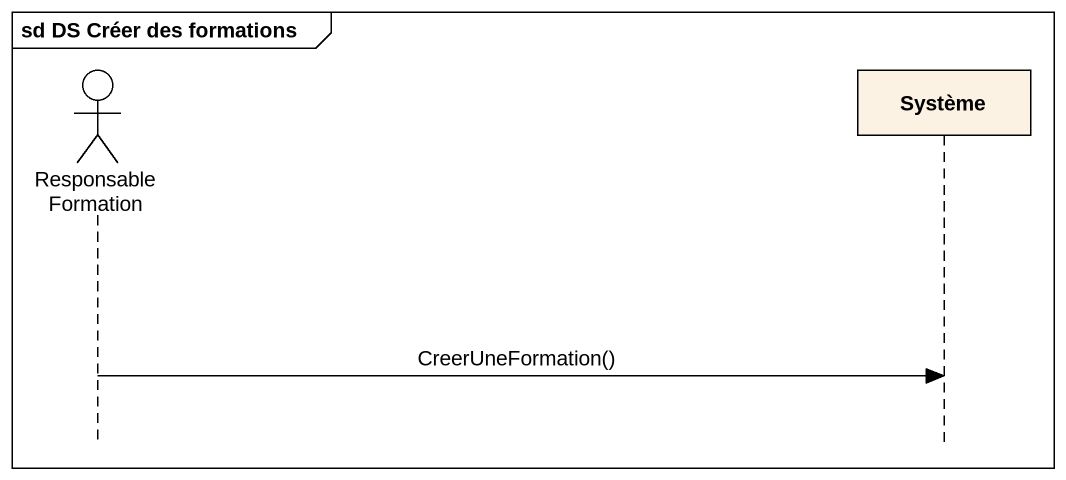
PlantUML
@startuml
mainframe sd DS Créer des formations
hide footbox
actor ResponsableFormation
participant Système

ResponsableFormation -> Système : CreerUneFormation()
@enduml
